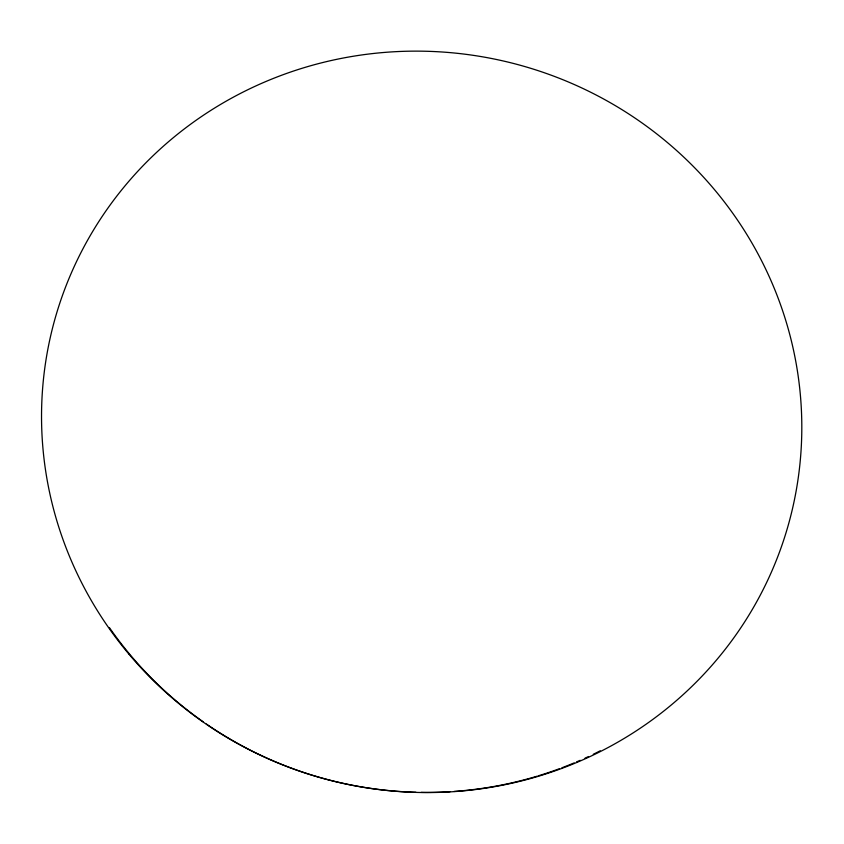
<?xml version="1.0" encoding="UTF-8"?>
<svg xmlns="http://www.w3.org/2000/svg" width="844" height="844" viewBox="0 0 844 844"><rect width="100%" height="100%" fill="white"/><g stroke="black" fill="none" stroke-linecap="round" stroke-linejoin="round"><path stroke-width="1.27" d="M600.274 750.78A378.323 367.615 15.1 0 1 593.279 754.272M588.563 756.519A378.323 367.615 15.1 0 1 584.997 758.176M580.208 760.317A378.323 367.615 15.1 0 1 576.589 761.879M574.163 762.902A378.323 367.615 15.1 0 1 561.935 767.776M559.466 768.694A378.323 367.615 15.1 0 1 538.272 775.836M537.037 776.216A378.323 367.615 15.1 0 1 453.977 791.44M450.052 791.704A378.323 367.615 15.1 0 1 421.177 792.379M415.923 792.273A378.323 367.615 15.1 0 1 206.411 724.057M203.204 721.82A378.323 367.615 15.1 0 1 109.425 627.651M128.647 653.805A380.876 369.967 15.1 0 0 777.904 556.301A380.876 369.967 15.1 0 0 358.457 55.43A380.876 369.967 15.1 0 0 128.647 653.805"/></g></svg>
